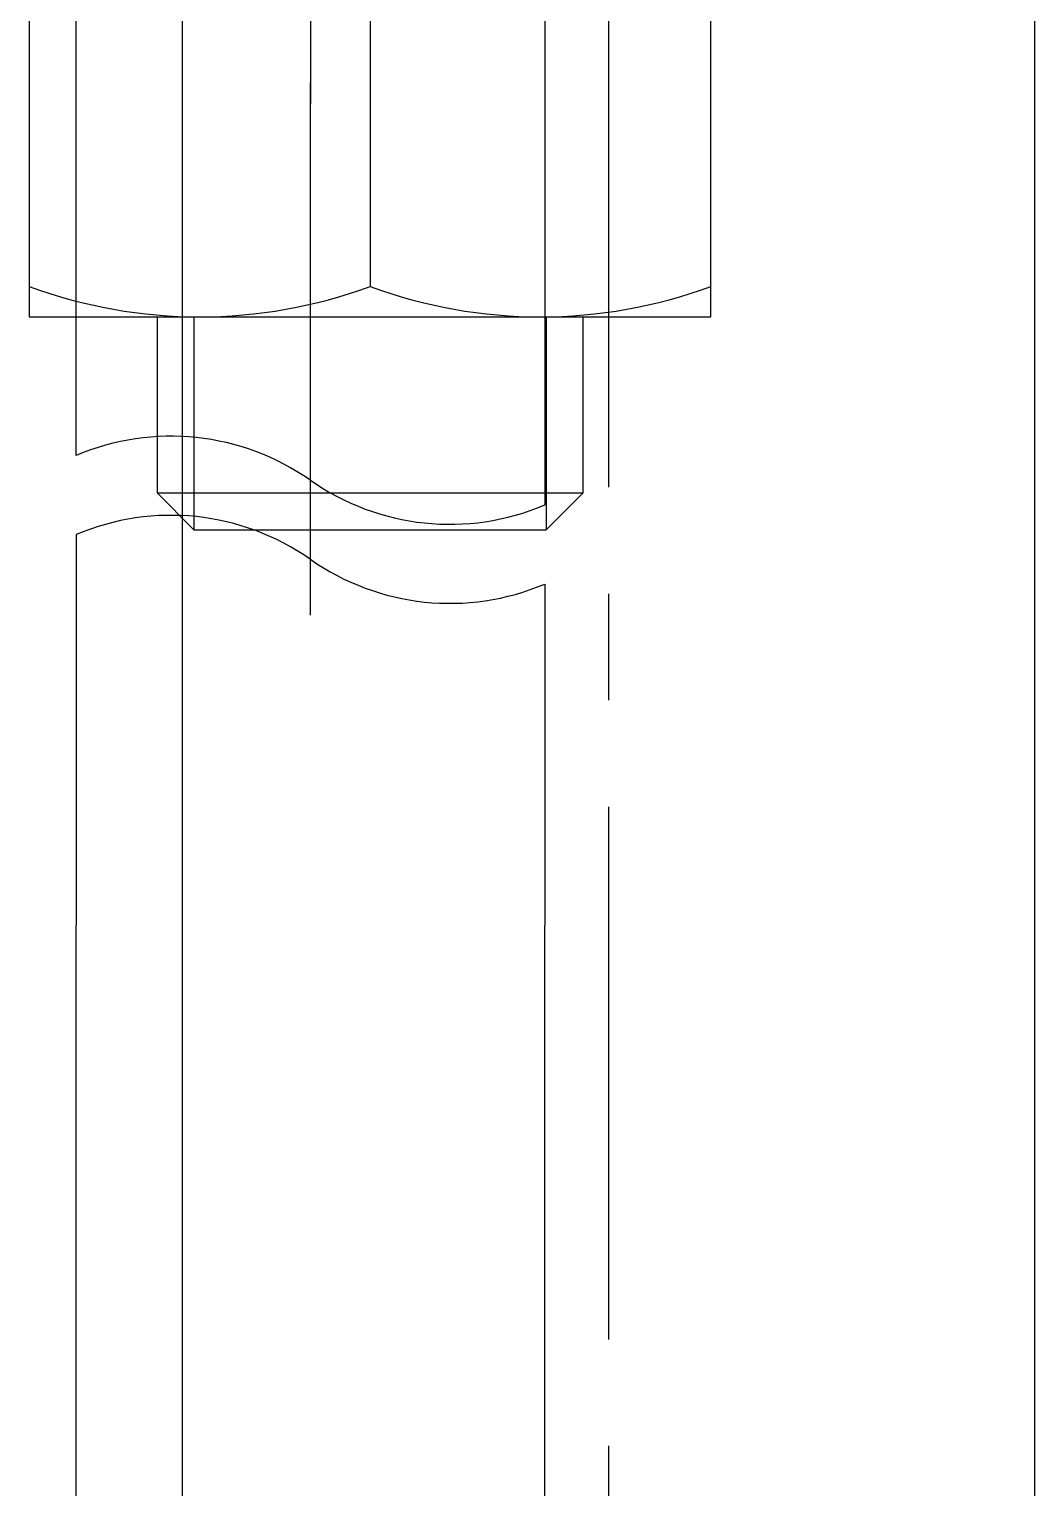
# Model space of a CAD drawing. Header units: inches. Extents: x 0 to 77285, y -118 to 40065.
# Drawn here: x 47460.11 to 47471.91, y 16478.81 to 16495.93 of the extents above; entities that cross this region are included whole.
import ezdxf

# ---------------------------------------------------------------- set-up
doc = ezdxf.new("R2010")
doc.units = ezdxf.units.IN
doc.header["$LTSCALE"] = 5
doc.header["$MEASUREMENT"] = 0
doc.linetypes.add('CENTER', pattern=[2, 1.25, -0.25, 0.25, -0.25])
for name, color, linetype in [('11', 1, 'CENTER'), ('44', 4, 'Continuous'), ('55', 5, 'Continuous'), ('T', 3, 'Continuous')]:
    doc.layers.add(name, color=color, linetype=linetype)

# ---------------------------------------------------------------- blocks, each defined once
blk = doc.blocks.new('A$C431c3e12')
for p, q in [((40.5, -5255), (40.5, 1375, 0)), ((50.5, -5255), (50.5, 1375, 0))]:
    blk.add_line(p, q)
at = {"layer": '11'}
blk.add_line((45.5, -5255), (45.5, 1375, 0), dxfattribs=at)
blk = doc.blocks.new('A$Cd39330c3E')
for p, q in [((-9.5, 3.3), (-13.5, 3.3)), ((-13.5, 3.3), (-13.5, -4.7)), ((-15.567, 1.8), (-16, 1.367)), ((-13.5, 1.8), (-15.567, 1.8)), ((-15.567, 1.8), (-15.567, -3.2)), ((-16, 1.367), (-16, -2.767)), ((-9.5, -0.7), (-13.143, -0.7)), ((-16, -2.767), (-15.567, -3.2)), ((-15.567, -3.2), (-13.5, -3.2)), ((-13.5, -4.7), (-9.5, -4.7))]:
    blk.add_line(p, q)
for centre in [(-7.723, 1.3), (-7.723, -2.7)]:
    blk.add_arc(centre, 5.777, 159.7438, 200.2562)
at = {"layer": '11'}
blk.add_line((-17, 0), (1, 0), dxfattribs=at)
at = {"layer": 'T'}
for p, q in [((-13.5, 1.367), (-16, 1.367)), ((-13.5, -2.767), (-16, -2.767))]:
    blk.add_line(p, q, dxfattribs=at)
blk = doc.blocks.new('A$Ce961e380')
for p, q in [((-218.004, -18.75), (-210.142, -18.75)), ((-205.556, -18.75), (-210.142, -18.75)), ((-204.628, -18.75), (-199.5, -18.75)), ((-218.004, -24.25), (-210.142, -24.25)), ((-206.136, -24.25), (-210.142, -24.25)), ((-199.5, -24.25), (-205.208, -24.25))]:
    blk.add_line(p, q)
for centre, start, end in [((-208.177, -19.864), 324.9444, 23.0267), ((-207.249, -19.864), 324.9444, 23.0267), ((-203.514, -23.136), 144.9444, 203.0267), ((-202.586, -23.136), 144.9444, 203.0267)]:
    blk.add_arc(centre, 2.848, start, end)
at = {"layer": '11'}
blk.add_line((200.5, -21.5), (-200.5, -21.5), dxfattribs=at)
blk = doc.blocks.new('A$C638f0059')
for p, q in [((-40.504, -18.75), (-32.642, -18.75)), ((-28.056, -18.75), (-32.642, -18.75)), ((-27.128, -18.75), (-22, -18.75)), ((-40.504, -24.25), (-32.642, -24.25)), ((-28.636, -24.25), (-32.642, -24.25)), ((-22, -24.25), (-27.708, -24.25))]:
    blk.add_line(p, q)
for centre, start, end in [((-30.677, -19.864), 324.9444, 23.0267), ((-29.749, -19.864), 324.9444, 23.0267), ((-26.014, -23.136), 144.9444, 203.0267), ((-25.086, -23.136), 144.9444, 203.0267)]:
    blk.add_arc(centre, 2.848, start, end)
at = {"layer": '11'}
blk.add_line((313, -21.5), (-23, -21.5), dxfattribs=at)
blk = doc.blocks.new('A$C5cd82ed8')
at = {"layer": '44'}
blk.add_blockref('A$Cd39330c3E', (0, 51), dxfattribs=at)
at = {"layer": '55'}
for name, p in [('A$Ce961e380', (189.5, 72.5)), ('A$C638f0059', (12, 72.5))]:
    blk.add_blockref(name, p, dxfattribs=at)
blk = doc.blocks.new('A$C3e1dc9d3')
blk.add_blockref('A$C5cd82ed8', (-189.5, 12.5, -2129.449))

msp = doc.modelspace()

# ---------------------------------------------------------------- block references
msp.add_blockref('A$C431c3e12', (47421.41034076, 21325.55047629))
at = {"rotation": 90}
msp.add_blockref('A$C3e1dc9d3', (47526.91034076, 16695.55047629, 0.00000001), dxfattribs=at)

doc.saveas('drawing.dxf')
